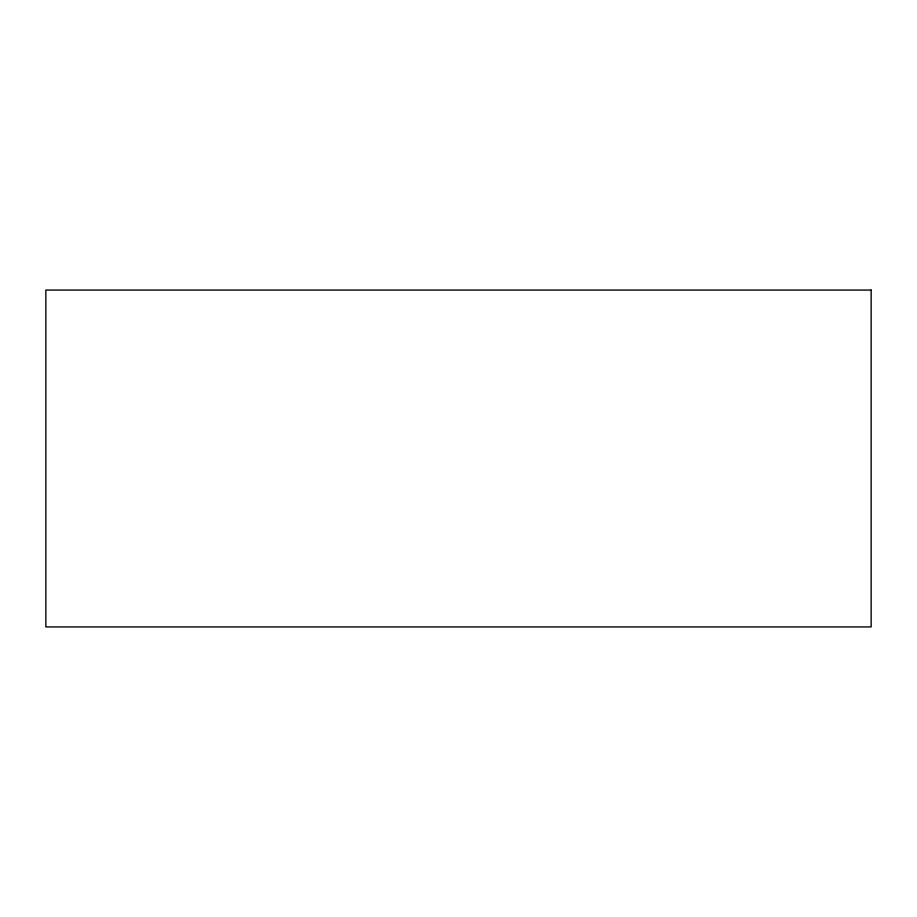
<?xml version="1.0" encoding="UTF-8"?>
<svg xmlns="http://www.w3.org/2000/svg" width="917" height="917" viewBox="0 0 917 917"><rect width="100%" height="100%" fill="white"/><g stroke="black" fill="none" stroke-linecap="round" stroke-linejoin="round"><path stroke-width="1.38" d="M871.15 290.07L45.85 290.07L45.85 626.93L871.15 626.93L871.15 290.07"/></g></svg>
